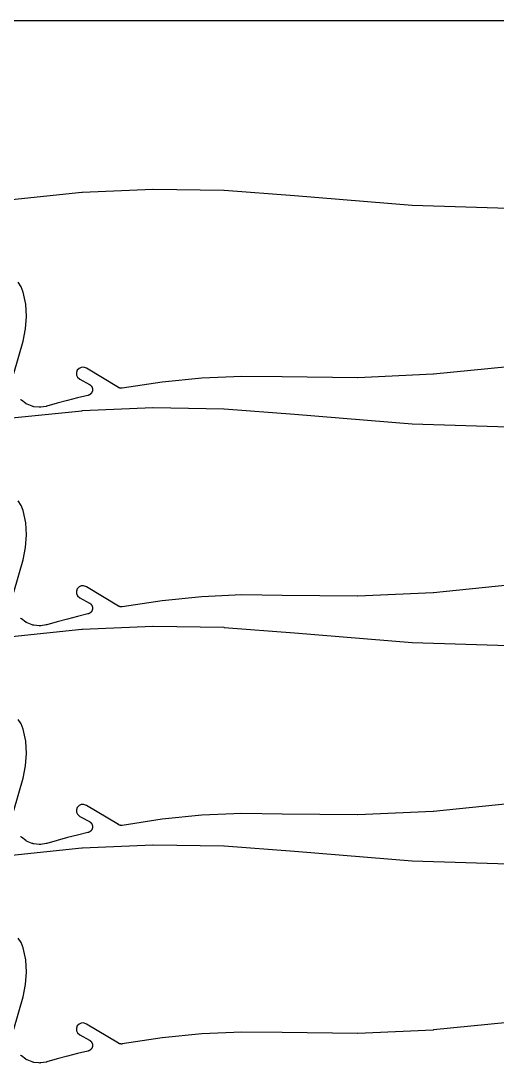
# Model space of a CAD drawing. Header units: metres. Extents: x 0 to 3000, y 0 to 1240.
# Drawn here: x 1740.9 to 1901.9, y 887.3 to 1240 of the extents above; entities that cross this region are included whole.
import ezdxf

# ---------------------------------------------------------------- set-up
doc = ezdxf.new("R2010")
doc.units = ezdxf.units.M

msp = doc.modelspace()

# ---------------------------------------------------------------- linework, layer by layer
at = {"color": 7}
msp.add_lwpolyline([(0, 0), (3000, 0), (3000, 1240), (0, 1240), (0, 0)], close=True, dxfattribs=at)
at = {"color": 1}
for points in [[(1737.79, 1179.59), (1761.56, 1182.05), (1761.68, 1182.05), (1785.53, 1183.09), (1785.65, 1183.09), (1809.52, 1182.7), (1809.64, 1182.69), (1833.46, 1180.87), (1833.46, 1180.87), (1833.47, 1180.87), (1873.25, 1177.62), (1913.08, 1176.35)], [(1738.52, 1120.69), (1741.62, 1131.63), (1742.5, 1135.81), (1742.79, 1139.99), (1742.52, 1144.16), (1741.69, 1148.25), (1741, 1150), (1739.98, 1151.53)], [(1905.69, 1122.97), (1880.37, 1120.42), (1880.26, 1120.41), (1854.84, 1119.27), (1854.73, 1119.27), (1829.26, 1119.54), (1829.26, 1119.54), (1829.26, 1119.54), (1815.65, 1119.69), (1802.12, 1119.1), (1788.65, 1117.77), (1775.2, 1115.69), (1775.19, 1115.69), (1775.18, 1115.68), (1775.09, 1115.68), (1775, 1115.67), (1774.99, 1115.67), (1774.98, 1115.67), (1774.89, 1115.67), (1774.81, 1115.67), (1774.8, 1115.67), (1774.79, 1115.67), (1774.7, 1115.68), (1774.61, 1115.68), (1774.6, 1115.69), (1774.59, 1115.69), (1774.5, 1115.7), (1774.42, 1115.72), (1774.41, 1115.72), (1774.4, 1115.72), (1774.31, 1115.75), (1774.23, 1115.78), (1774.22, 1115.78), (1774.21, 1115.78), (1774.13, 1115.82), (1774.05, 1115.85), (1774.04, 1115.85), (1774.03, 1115.86), (1773.95, 1115.9), (1773.87, 1115.94), (1773.87, 1115.95), (1773.86, 1115.95), (1763.09, 1122.44), (1762.09, 1122.8), (1761.28, 1122.75), (1760.55, 1122.41), (1759.97, 1121.78), (1759.68, 1120.98), (1759.72, 1120.17), (1760.07, 1119.43), (1760.81, 1118.74), (1764.07, 1116.97), (1764.11, 1116.94), (1764.16, 1116.92), (1764.2, 1116.89), (1764.24, 1116.87), (1764.28, 1116.84), (1764.32, 1116.81), (1764.36, 1116.78), (1764.4, 1116.75), (1764.43, 1116.71), (1764.47, 1116.68), (1764.5, 1116.65), (1764.54, 1116.61), (1764.57, 1116.58), (1764.61, 1116.54), (1764.64, 1116.5), (1764.67, 1116.47), (1764.7, 1116.43), (1764.73, 1116.39), (1764.76, 1116.35), (1764.79, 1116.31), (1764.81, 1116.27), (1764.84, 1116.23), (1764.86, 1116.18), (1764.89, 1116.14), (1764.91, 1116.1), (1764.93, 1116.05), (1764.95, 1116.01), (1764.97, 1115.96), (1764.98, 1115.92), (1765, 1115.87), (1765.02, 1115.82), (1765.03, 1115.78), (1765.04, 1115.73), (1765.06, 1115.68), (1765.07, 1115.63), (1765.08, 1115.59), (1765.09, 1115.54), (1765.09, 1115.49), (1765.1, 1115.44), (1765.11, 1115.39), (1765.11, 1115.34), (1765.11, 1115.29), (1765.11, 1115.24), (1765.11, 1115.2), (1765.11, 1115.15), (1765.11, 1115.1), (1765.11, 1115.05), (1765.1, 1115), (1765.09, 1114.95), (1765.09, 1114.9), (1765.08, 1114.85), (1765.07, 1114.81), (1765.06, 1114.76), (1765.05, 1114.71), (1765.04, 1114.66), (1765.02, 1114.62), (1765.01, 1114.57), (1764.99, 1114.52), (1764.97, 1114.48), (1764.96, 1114.43), (1764.93, 1114.39), (1764.91, 1114.34), (1764.89, 1114.3), (1764.87, 1114.26), (1764.84, 1114.21), (1764.82, 1114.17), (1764.79, 1114.13), (1764.77, 1114.09), (1764.74, 1114.05), (1764.71, 1114.01), (1764.68, 1113.97), (1764.65, 1113.93), (1764.62, 1113.89), (1764.58, 1113.86), (1764.55, 1113.82), (1764.52, 1113.79), (1764.48, 1113.75), (1764.44, 1113.72), (1764.41, 1113.69), (1764.37, 1113.66), (1764.33, 1113.63), (1764.29, 1113.6), (1764.25, 1113.57), (1764.21, 1113.54), (1764.17, 1113.52), (1764.13, 1113.49), (1764.08, 1113.47), (1764.04, 1113.44), (1764, 1113.42), (1763.95, 1113.4), (1763.91, 1113.38), (1763.86, 1113.36), (1763.82, 1113.34), (1763.77, 1113.32), (1763.72, 1113.31), (1763.68, 1113.29), (1763.63, 1113.28), (1763.58, 1113.27), (1760.09, 1112.43), (1756.62, 1111.54), (1753.17, 1110.6), (1749.72, 1109.6), (1749.69, 1109.6), (1749.66, 1109.59), (1749.6, 1109.58), (1749.53, 1109.56), (1749.53, 1109.56), (1749.5, 1109.56), (1749.47, 1109.55), (1747.62, 1109.26), (1747.44, 1109.24), (1747.26, 1109.24), (1747.08, 1109.25), (1745.25, 1109.46), (1745.08, 1109.49), (1744.91, 1109.53), (1744.74, 1109.59), (1743.02, 1110.27), (1742.86, 1110.35), (1742.71, 1110.43), (1742.56, 1110.53), (1741.06, 1111.66), (1740.92, 1111.78), (1740.79, 1111.9)], [(1737.79, 1105.64), (1761.56, 1108.1), (1761.68, 1108.11), (1785.53, 1109.14), (1785.65, 1109.14), (1809.52, 1108.75), (1809.64, 1108.74), (1833.46, 1106.92), (1833.46, 1106.92), (1833.47, 1106.92), (1873.25, 1103.67), (1913.08, 1102.4)], [(1738.52, 1046.74), (1741.62, 1057.68), (1742.5, 1061.86), (1742.79, 1066.04), (1742.52, 1070.21), (1741.69, 1074.3), (1741, 1076.05), (1739.98, 1077.58)], [(1905.69, 1049.02), (1880.37, 1046.47), (1880.26, 1046.46), (1854.84, 1045.32), (1854.73, 1045.32), (1829.26, 1045.59), (1829.26, 1045.59), (1829.26, 1045.59), (1815.65, 1045.74), (1802.12, 1045.15), (1788.65, 1043.82), (1775.2, 1041.74), (1775.19, 1041.74), (1775.18, 1041.74), (1775.09, 1041.73), (1775, 1041.72), (1774.99, 1041.72), (1774.98, 1041.72), (1774.89, 1041.72), (1774.81, 1041.72), (1774.8, 1041.72), (1774.79, 1041.72), (1774.7, 1041.73), (1774.61, 1041.73), (1774.6, 1041.74), (1774.59, 1041.74), (1774.5, 1041.75), (1774.42, 1041.77), (1774.41, 1041.77), (1774.4, 1041.78), (1774.31, 1041.8), (1774.23, 1041.83), (1774.22, 1041.83), (1774.21, 1041.83), (1774.13, 1041.87), (1774.05, 1041.9), (1774.04, 1041.9), (1774.03, 1041.91), (1773.95, 1041.95), (1773.87, 1041.99), (1773.87, 1042), (1773.86, 1042), (1763.09, 1048.49), (1762.09, 1048.85), (1761.28, 1048.8), (1760.55, 1048.46), (1759.97, 1047.83), (1759.68, 1047.03), (1759.72, 1046.22), (1760.07, 1045.48), (1760.81, 1044.79), (1764.07, 1043.02), (1764.11, 1042.99), (1764.16, 1042.97), (1764.2, 1042.94), (1764.24, 1042.92), (1764.28, 1042.89), (1764.32, 1042.86), (1764.36, 1042.83), (1764.4, 1042.8), (1764.43, 1042.76), (1764.47, 1042.73), (1764.5, 1042.7), (1764.54, 1042.67), (1764.57, 1042.63), (1764.61, 1042.59), (1764.64, 1042.56), (1764.67, 1042.52), (1764.7, 1042.48), (1764.73, 1042.44), (1764.76, 1042.4), (1764.79, 1042.36), (1764.81, 1042.32), (1764.84, 1042.28), (1764.86, 1042.23), (1764.89, 1042.19), (1764.91, 1042.15), (1764.93, 1042.1), (1764.95, 1042.06), (1764.97, 1042.01), (1764.98, 1041.97), (1765, 1041.92), (1765.02, 1041.87), (1765.03, 1041.83), (1765.04, 1041.78), (1765.06, 1041.73), (1765.07, 1041.68), (1765.08, 1041.64), (1765.09, 1041.59), (1765.09, 1041.54), (1765.1, 1041.49), (1765.11, 1041.44), (1765.11, 1041.39), (1765.11, 1041.34), (1765.11, 1041.3), (1765.11, 1041.25), (1765.11, 1041.2), (1765.11, 1041.15), (1765.11, 1041.1), (1765.1, 1041.05), (1765.09, 1041), (1765.09, 1040.95), (1765.08, 1040.9), (1765.07, 1040.86), (1765.06, 1040.81), (1765.05, 1040.76), (1765.04, 1040.71), (1765.02, 1040.67), (1765.01, 1040.62), (1764.99, 1040.57), (1764.97, 1040.53), (1764.96, 1040.48), (1764.93, 1040.44), (1764.91, 1040.39), (1764.89, 1040.35), (1764.87, 1040.31), (1764.84, 1040.26), (1764.82, 1040.22), (1764.79, 1040.18), (1764.77, 1040.14), (1764.74, 1040.1), (1764.71, 1040.06), (1764.68, 1040.02), (1764.65, 1039.98), (1764.62, 1039.95), (1764.58, 1039.91), (1764.55, 1039.87), (1764.52, 1039.84), (1764.48, 1039.8), (1764.44, 1039.77), (1764.41, 1039.74), (1764.37, 1039.71), (1764.33, 1039.68), (1764.29, 1039.65), (1764.25, 1039.62), (1764.21, 1039.59), (1764.17, 1039.57), (1764.13, 1039.54), (1764.08, 1039.52), (1764.04, 1039.49), (1764, 1039.47), (1763.95, 1039.45), (1763.91, 1039.43), (1763.86, 1039.41), (1763.82, 1039.39), (1763.77, 1039.37), (1763.72, 1039.36), (1763.68, 1039.34), (1763.63, 1039.33), (1763.58, 1039.32), (1760.09, 1038.48), (1756.62, 1037.59), (1753.17, 1036.65), (1749.72, 1035.65), (1749.69, 1035.65), (1749.66, 1035.64), (1749.6, 1035.63), (1749.53, 1035.61), (1749.53, 1035.61), (1749.5, 1035.61), (1749.47, 1035.6), (1747.62, 1035.31), (1747.44, 1035.29), (1747.26, 1035.29), (1747.08, 1035.3), (1745.25, 1035.51), (1745.08, 1035.54), (1744.91, 1035.58), (1744.74, 1035.64), (1743.02, 1036.32), (1742.86, 1036.4), (1742.71, 1036.48), (1742.56, 1036.58), (1741.06, 1037.71), (1740.92, 1037.83), (1740.79, 1037.95)], [(1737.79, 1031.69), (1761.56, 1034.15), (1761.68, 1034.16), (1785.53, 1035.19), (1785.65, 1035.19), (1809.52, 1034.8), (1809.64, 1034.79), (1833.46, 1032.97), (1833.46, 1032.97), (1833.47, 1032.97), (1873.25, 1029.72), (1913.08, 1028.46)], [(1738.52, 972.79), (1741.62, 983.73), (1742.5, 987.91), (1742.79, 992.09), (1742.52, 996.26), (1741.69, 1000.35), (1741, 1002.1), (1739.98, 1003.63)], [(1905.69, 975.07), (1880.37, 972.52), (1880.26, 972.51), (1854.84, 971.37), (1854.73, 971.37), (1829.26, 971.64), (1829.26, 971.64), (1829.26, 971.64), (1815.65, 971.79), (1802.12, 971.2), (1788.65, 969.87), (1775.2, 967.79), (1775.19, 967.79), (1775.18, 967.79), (1775.09, 967.78), (1775, 967.77), (1774.99, 967.77), (1774.98, 967.77), (1774.89, 967.77), (1774.81, 967.77), (1774.8, 967.77), (1774.79, 967.77), (1774.7, 967.78), (1774.61, 967.78), (1774.6, 967.79), (1774.59, 967.79), (1774.5, 967.8), (1774.42, 967.82), (1774.41, 967.82), (1774.4, 967.83), (1774.31, 967.85), (1774.23, 967.88), (1774.22, 967.88), (1774.21, 967.88), (1774.13, 967.92), (1774.05, 967.95), (1774.04, 967.96), (1774.03, 967.96), (1773.95, 968), (1773.87, 968.04), (1773.87, 968.05), (1773.86, 968.05), (1763.09, 974.54), (1762.09, 974.9), (1761.28, 974.86), (1760.55, 974.51), (1759.97, 973.88), (1759.68, 973.08), (1759.72, 972.27), (1760.07, 971.53), (1760.81, 970.85), (1764.07, 969.07), (1764.11, 969.04), (1764.16, 969.02), (1764.2, 968.99), (1764.24, 968.97), (1764.28, 968.94), (1764.32, 968.91), (1764.36, 968.88), (1764.4, 968.85), (1764.43, 968.82), (1764.47, 968.78), (1764.5, 968.75), (1764.54, 968.72), (1764.57, 968.68), (1764.61, 968.64), (1764.64, 968.61), (1764.67, 968.57), (1764.7, 968.53), (1764.73, 968.49), (1764.76, 968.45), (1764.79, 968.41), (1764.81, 968.37), (1764.84, 968.33), (1764.86, 968.28), (1764.89, 968.24), (1764.91, 968.2), (1764.93, 968.15), (1764.95, 968.11), (1764.97, 968.06), (1764.98, 968.02), (1765, 967.97), (1765.02, 967.92), (1765.03, 967.88), (1765.04, 967.83), (1765.06, 967.78), (1765.07, 967.73), (1765.08, 967.69), (1765.09, 967.64), (1765.09, 967.59), (1765.1, 967.54), (1765.11, 967.49), (1765.11, 967.44), (1765.11, 967.39), (1765.11, 967.35), (1765.11, 967.3), (1765.11, 967.25), (1765.11, 967.2), (1765.11, 967.15), (1765.1, 967.1), (1765.09, 967.05), (1765.09, 967), (1765.08, 966.96), (1765.07, 966.91), (1765.06, 966.86), (1765.05, 966.81), (1765.04, 966.76), (1765.02, 966.72), (1765.01, 966.67), (1764.99, 966.62), (1764.97, 966.58), (1764.96, 966.53), (1764.93, 966.49), (1764.91, 966.44), (1764.89, 966.4), (1764.87, 966.36), (1764.84, 966.31), (1764.82, 966.27), (1764.79, 966.23), (1764.77, 966.19), (1764.74, 966.15), (1764.71, 966.11), (1764.68, 966.07), (1764.65, 966.03), (1764.62, 966), (1764.58, 965.96), (1764.55, 965.92), (1764.52, 965.89), (1764.48, 965.85), (1764.44, 965.82), (1764.41, 965.79), (1764.37, 965.76), (1764.33, 965.73), (1764.29, 965.7), (1764.25, 965.67), (1764.21, 965.64), (1764.17, 965.62), (1764.13, 965.59), (1764.08, 965.57), (1764.04, 965.54), (1764, 965.52), (1763.95, 965.5), (1763.91, 965.48), (1763.86, 965.46), (1763.82, 965.44), (1763.77, 965.42), (1763.72, 965.41), (1763.68, 965.4), (1763.63, 965.38), (1763.58, 965.37), (1760.09, 964.53), (1756.62, 963.64), (1753.17, 962.7), (1749.72, 961.71), (1749.69, 961.7), (1749.66, 961.69), (1749.6, 961.68), (1749.53, 961.66), (1749.53, 961.66), (1749.5, 961.66), (1749.47, 961.65), (1747.62, 961.36), (1747.44, 961.35), (1747.26, 961.34), (1747.08, 961.35), (1745.25, 961.56), (1745.08, 961.59), (1744.91, 961.63), (1744.74, 961.69), (1743.02, 962.37), (1742.86, 962.45), (1742.71, 962.53), (1742.56, 962.63), (1741.06, 963.76), (1740.92, 963.88), (1740.79, 964)], [(1737.79, 957.74), (1761.56, 960.2), (1761.68, 960.21), (1785.53, 961.24), (1785.65, 961.24), (1809.52, 960.85), (1809.64, 960.84), (1833.46, 959.02), (1833.46, 959.02), (1833.47, 959.02), (1873.25, 955.77), (1913.08, 954.51)], [(1738.52, 898.84), (1741.62, 909.78), (1742.5, 913.97), (1742.79, 918.14), (1742.52, 922.32), (1741.69, 926.4), (1741, 928.15), (1739.98, 929.68)], [(1905.69, 901.12), (1880.37, 898.57), (1880.26, 898.56), (1854.84, 897.42), (1854.73, 897.42), (1829.26, 897.69), (1829.26, 897.69), (1829.26, 897.69), (1815.65, 897.85), (1802.12, 897.25), (1788.65, 895.92), (1775.2, 893.84), (1775.19, 893.84), (1775.18, 893.84), (1775.09, 893.83), (1775, 893.82), (1774.99, 893.82), (1774.98, 893.82), (1774.89, 893.82), (1774.81, 893.82), (1774.8, 893.82), (1774.79, 893.82), (1774.7, 893.83), (1774.61, 893.84), (1774.6, 893.84), (1774.59, 893.84), (1774.5, 893.86), (1774.42, 893.87), (1774.41, 893.87), (1774.4, 893.88), (1774.31, 893.9), (1774.23, 893.93), (1774.22, 893.93), (1774.21, 893.93), (1774.13, 893.97), (1774.05, 894), (1774.04, 894.01), (1774.03, 894.01), (1773.95, 894.05), (1773.87, 894.09), (1773.87, 894.1), (1773.86, 894.1), (1763.09, 900.59), (1762.09, 900.95), (1761.28, 900.91), (1760.55, 900.56), (1759.97, 899.93), (1759.68, 899.13), (1759.72, 898.32), (1760.07, 897.58), (1760.81, 896.9), (1764.07, 895.12), (1764.11, 895.09), (1764.16, 895.07), (1764.2, 895.04), (1764.24, 895.02), (1764.28, 894.99), (1764.32, 894.96), (1764.36, 894.93), (1764.4, 894.9), (1764.43, 894.87), (1764.47, 894.83), (1764.5, 894.8), (1764.54, 894.77), (1764.57, 894.73), (1764.61, 894.69), (1764.64, 894.66), (1764.67, 894.62), (1764.7, 894.58), (1764.73, 894.54), (1764.76, 894.5), (1764.79, 894.46), (1764.81, 894.42), (1764.84, 894.38), (1764.86, 894.33), (1764.89, 894.29), (1764.91, 894.25), (1764.93, 894.2), (1764.95, 894.16), (1764.97, 894.11), (1764.98, 894.07), (1765, 894.02), (1765.02, 893.97), (1765.03, 893.93), (1765.04, 893.88), (1765.06, 893.83), (1765.07, 893.79), (1765.08, 893.74), (1765.09, 893.69), (1765.09, 893.64), (1765.1, 893.59), (1765.11, 893.54), (1765.11, 893.49), (1765.11, 893.44), (1765.11, 893.4), (1765.11, 893.35), (1765.11, 893.3), (1765.11, 893.25), (1765.11, 893.2), (1765.1, 893.15), (1765.09, 893.1), (1765.09, 893.05), (1765.08, 893.01), (1765.07, 892.96), (1765.06, 892.91), (1765.05, 892.86), (1765.04, 892.81), (1765.02, 892.77), (1765.01, 892.72), (1764.99, 892.67), (1764.97, 892.63), (1764.96, 892.58), (1764.93, 892.54), (1764.91, 892.49), (1764.89, 892.45), (1764.87, 892.41), (1764.84, 892.36), (1764.82, 892.32), (1764.79, 892.28), (1764.77, 892.24), (1764.74, 892.2), (1764.71, 892.16), (1764.68, 892.12), (1764.65, 892.08), (1764.62, 892.05), (1764.58, 892.01), (1764.55, 891.97), (1764.52, 891.94), (1764.48, 891.91), (1764.44, 891.87), (1764.41, 891.84), (1764.37, 891.81), (1764.33, 891.78), (1764.29, 891.75), (1764.25, 891.72), (1764.21, 891.69), (1764.17, 891.67), (1764.13, 891.64), (1764.08, 891.62), (1764.04, 891.59), (1764, 891.57), (1763.95, 891.55), (1763.91, 891.53), (1763.86, 891.51), (1763.82, 891.49), (1763.77, 891.48), (1763.72, 891.46), (1763.68, 891.45), (1763.63, 891.43), (1763.58, 891.42), (1760.09, 890.58), (1756.62, 889.69), (1753.17, 888.75), (1749.72, 887.76), (1749.69, 887.75), (1749.66, 887.74), (1749.6, 887.73), (1749.53, 887.71), (1749.53, 887.71), (1749.5, 887.71), (1749.47, 887.7), (1747.62, 887.42), (1747.44, 887.4), (1747.26, 887.39), (1747.08, 887.4), (1745.25, 887.61), (1745.08, 887.64), (1744.91, 887.69), (1744.74, 887.74), (1743.02, 888.42), (1742.86, 888.5), (1742.71, 888.58), (1742.56, 888.69), (1741.06, 889.81), (1740.92, 889.93), (1740.79, 890.05)]]:
    msp.add_lwpolyline(points, dxfattribs=at)

doc.saveas('drawing.dxf')
